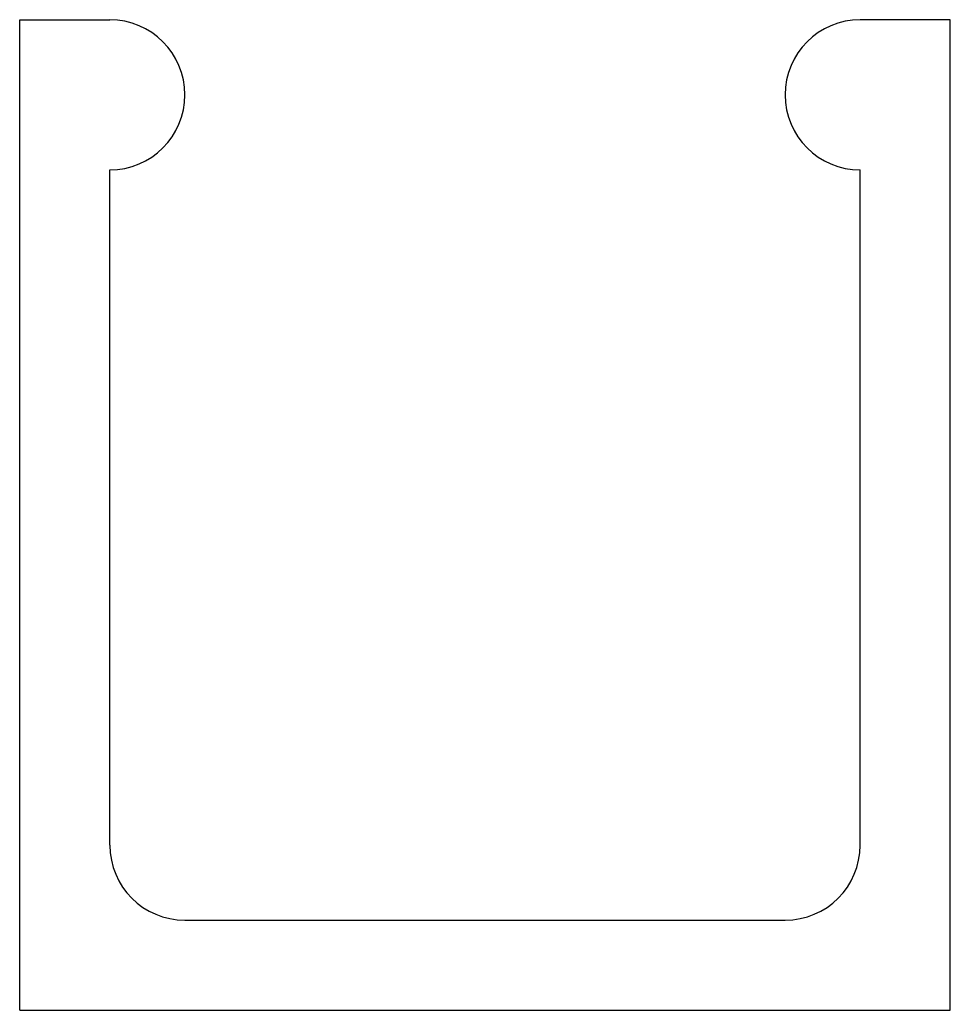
# Model space of a CAD drawing. Extents: x -6.2 to 6.2, y -5.5 to 7.7.
import ezdxf

# ---------------------------------------------------------------- set-up
doc = ezdxf.new("R2010")
doc.units = 0
doc.layers.add('VISIBLE', color=7, linetype='CONTINUOUS')

msp = doc.modelspace()

# ---------------------------------------------------------------- linework, layer by layer
at = {"layer": 'VISIBLE'}
for p, q in [((-6.2, 7.7), (-5, 7.7)), ((-6.2, -5.5), (-6.2, 7.7)), ((6.2, 7.7), (5, 7.7)), ((6.2, -5.5), (6.2, 7.7)), ((-5, -3.3), (-5, 5.7)), ((5, -3.3), (5, 5.7)), ((-4, -4.3), (4, -4.3)), ((-6.2, -5.5), (6.2, -5.5))]:
    msp.add_line(p, q, dxfattribs=at)
for centre, start, end in [((-5, 6.7), 270, 90), ((5, 6.7), 90, 270), ((-4, -3.3), 180, 270), ((4, -3.3), 270, 0)]:
    msp.add_arc(centre, 1, start, end, dxfattribs=at)

doc.saveas('drawing.dxf')
